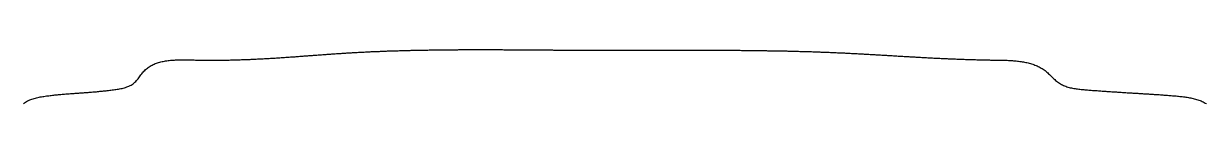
# Model space of a CAD drawing. Extents: x 40 to 225, y 4 to 261.
# Drawn here: x 181.06 to 200.48, y 194.92 to 195.8 of the extents above; entities that cross this region are included whole.
import ezdxf

# ---------------------------------------------------------------- set-up
doc = ezdxf.new("R2010")
doc.units = 0
doc.layers.get('0').update_dxf_attribs({"linetype": 'CONTINUOUS'})

msp = doc.modelspace()

# ---------------------------------------------------------------- linework, layer by layer
at = {"color": 7}
msp.add_polyline3d([(181.062, 194.913, 0), (181.077, 194.924, 0), (181.093, 194.935, 0), (181.109, 194.945, 0), (181.126, 194.955, 0), (181.143, 194.963, 0), (181.161, 194.971, 0), (181.179, 194.979, 0), (181.197, 194.986, 0), (181.216, 194.992, 0), (181.235, 194.998, 0), (181.255, 195.003, 0), (181.274, 195.008, 0), (181.294, 195.013, 0), (181.314, 195.017, 0), (181.334, 195.021, 0), (181.354, 195.025, 0), (181.375, 195.028, 0), (181.395, 195.031, 0), (181.415, 195.034, 0), (181.436, 195.037, 0), (181.456, 195.04, 0), (181.476, 195.042, 0), (181.496, 195.045, 0), (181.516, 195.047, 0), (181.536, 195.05, 0), (181.556, 195.052, 0), (181.576, 195.054, 0), (181.596, 195.056, 0), (181.616, 195.058, 0), (181.635, 195.06, 0), (181.655, 195.062, 0), (181.675, 195.064, 0), (181.694, 195.065, 0), (181.714, 195.067, 0), (181.733, 195.069, 0), (181.753, 195.07, 0), (181.772, 195.072, 0), (181.792, 195.073, 0), (181.811, 195.075, 0), (181.831, 195.076, 0), (181.85, 195.077, 0), (181.869, 195.079, 0), (181.889, 195.08, 0), (181.908, 195.082, 0), (181.927, 195.083, 0), (181.946, 195.084, 0), (181.966, 195.086, 0), (181.985, 195.087, 0), (182.004, 195.088, 0), (182.023, 195.09, 0), (182.043, 195.091, 0), (182.062, 195.093, 0), (182.081, 195.094, 0), (182.1, 195.095, 0), (182.12, 195.097, 0), (182.139, 195.098, 0), (182.158, 195.1, 0), (182.178, 195.102, 0), (182.197, 195.103, 0), (182.217, 195.105, 0), (182.236, 195.106, 0), (182.256, 195.108, 0), (182.275, 195.11, 0), (182.295, 195.112, 0), (182.314, 195.114, 0), (182.334, 195.116, 0), (182.354, 195.118, 0), (182.374, 195.12, 0), (182.394, 195.122, 0), (182.414, 195.124, 0), (182.434, 195.126, 0), (182.454, 195.128, 0), (182.474, 195.131, 0), (182.495, 195.133, 0), (182.515, 195.136, 0), (182.535, 195.138, 0), (182.556, 195.141, 0), (182.577, 195.144, 0), (182.597, 195.147, 0), (182.617, 195.15, 0), (182.638, 195.154, 0), (182.658, 195.158, 0), (182.678, 195.162, 0), (182.697, 195.167, 0), (182.717, 195.173, 0), (182.736, 195.179, 0), (182.755, 195.185, 0), (182.773, 195.192, 0), (182.791, 195.2, 0), (182.809, 195.208, 0), (182.825, 195.217, 0), (182.842, 195.227, 0), (182.858, 195.238, 0), (182.873, 195.25, 0), (182.888, 195.262, 0), (182.901, 195.276, 0), (182.915, 195.29, 0), (182.928, 195.305, 0), (182.94, 195.32, 0), (182.952, 195.336, 0), (182.964, 195.352, 0), (182.976, 195.368, 0), (182.988, 195.384, 0), (183, 195.4, 0), (183.012, 195.416, 0), (183.024, 195.431, 0), (183.037, 195.445, 0), (183.05, 195.459, 0), (183.064, 195.472, 0), (183.078, 195.484, 0), (183.093, 195.496, 0), (183.108, 195.507, 0), (183.123, 195.518, 0), (183.139, 195.528, 0), (183.155, 195.537, 0), (183.171, 195.546, 0), (183.188, 195.555, 0), (183.205, 195.562, 0), (183.222, 195.57, 0), (183.24, 195.576, 0), (183.258, 195.583, 0), (183.276, 195.589, 0), (183.295, 195.594, 0), (183.314, 195.599, 0), (183.333, 195.604, 0), (183.352, 195.608, 0), (183.372, 195.611, 0), (183.392, 195.615, 0), (183.412, 195.618, 0), (183.432, 195.621, 0), (183.453, 195.623, 0), (183.473, 195.625, 0), (183.494, 195.627, 0), (183.515, 195.629, 0), (183.536, 195.63, 0), (183.557, 195.631, 0), (183.578, 195.632, 0), (183.6, 195.633, 0), (183.621, 195.633, 0), (183.643, 195.634, 0), (183.665, 195.634, 0), (183.687, 195.634, 0), (183.708, 195.634, 0), (183.73, 195.633, 0), (183.752, 195.633, 0), (183.774, 195.633, 0), (183.796, 195.632, 0), (183.818, 195.632, 0), (183.84, 195.631, 0), (183.862, 195.631, 0), (183.884, 195.63, 0), (183.906, 195.63, 0), (183.927, 195.629, 0), (183.949, 195.629, 0), (183.971, 195.629, 0), (183.992, 195.628, 0), (184.014, 195.628, 0), (184.035, 195.628, 0), (184.057, 195.628, 0), (184.078, 195.628, 0), (184.1, 195.627, 0), (184.121, 195.627, 0), (184.142, 195.627, 0), (184.163, 195.627, 0), (184.185, 195.627, 0), (184.206, 195.627, 0), (184.227, 195.627, 0), (184.248, 195.628, 0), (184.269, 195.628, 0), (184.29, 195.628, 0), (184.31, 195.628, 0), (184.331, 195.628, 0), (184.352, 195.629, 0), (184.373, 195.629, 0), (184.393, 195.629, 0), (184.414, 195.63, 0), (184.435, 195.63, 0), (184.455, 195.631, 0), (184.476, 195.631, 0), (184.496, 195.631, 0), (184.517, 195.632, 0), (184.537, 195.633, 0), (184.557, 195.633, 0), (184.578, 195.634, 0), (184.598, 195.634, 0), (184.618, 195.635, 0), (184.639, 195.636, 0), (184.659, 195.636, 0), (184.679, 195.637, 0), (184.699, 195.638, 0), (184.719, 195.639, 0), (184.739, 195.639, 0), (184.759, 195.64, 0), (184.779, 195.641, 0), (184.799, 195.642, 0), (184.819, 195.643, 0), (184.839, 195.644, 0), (184.858, 195.645, 0), (184.878, 195.646, 0), (184.898, 195.647, 0), (184.918, 195.648, 0), (184.937, 195.649, 0), (184.957, 195.65, 0), (184.977, 195.651, 0), (184.996, 195.652, 0), (185.016, 195.653, 0), (185.035, 195.654, 0), (185.055, 195.655, 0), (185.074, 195.656, 0), (185.094, 195.657, 0), (185.113, 195.658, 0), (185.133, 195.66, 0), (185.152, 195.661, 0), (185.172, 195.662, 0), (185.191, 195.663, 0), (185.21, 195.664, 0), (185.23, 195.666, 0), (185.249, 195.667, 0), (185.268, 195.668, 0), (185.287, 195.669, 0), (185.307, 195.671, 0), (185.326, 195.672, 0), (185.345, 195.673, 0), (185.364, 195.675, 0), (185.383, 195.676, 0), (185.402, 195.677, 0), (185.421, 195.679, 0), (185.441, 195.68, 0), (185.46, 195.681, 0), (185.479, 195.683, 0), (185.498, 195.684, 0), (185.517, 195.685, 0), (185.536, 195.687, 0), (185.555, 195.688, 0), (185.574, 195.69, 0), (185.593, 195.691, 0), (185.612, 195.692, 0), (185.631, 195.694, 0), (185.65, 195.695, 0), (185.669, 195.697, 0), (185.688, 195.698, 0), (185.706, 195.699, 0), (185.725, 195.701, 0), (185.744, 195.702, 0), (185.763, 195.704, 0), (185.782, 195.705, 0), (185.801, 195.706, 0), (185.82, 195.708, 0), (185.839, 195.709, 0), (185.858, 195.711, 0), (185.876, 195.712, 0), (185.895, 195.713, 0), (185.914, 195.715, 0), (185.933, 195.716, 0), (185.952, 195.718, 0), (185.971, 195.719, 0), (185.99, 195.72, 0), (186.008, 195.722, 0), (186.027, 195.723, 0), (186.046, 195.724, 0), (186.065, 195.726, 0), (186.084, 195.727, 0), (186.103, 195.729, 0), (186.121, 195.73, 0), (186.14, 195.731, 0), (186.159, 195.732, 0), (186.178, 195.734, 0), (186.197, 195.735, 0), (186.216, 195.736, 0), (186.235, 195.738, 0), (186.254, 195.739, 0), (186.272, 195.74, 0), (186.291, 195.741, 0), (186.31, 195.743, 0), (186.329, 195.744, 0), (186.348, 195.745, 0), (186.367, 195.746, 0), (186.386, 195.747, 0), (186.405, 195.749, 0), (186.424, 195.75, 0), (186.443, 195.751, 0), (186.462, 195.752, 0), (186.481, 195.753, 0), (186.5, 195.754, 0), (186.519, 195.755, 0), (186.538, 195.756, 0), (186.557, 195.757, 0), (186.576, 195.758, 0), (186.595, 195.759, 0), (186.614, 195.76, 0), (186.633, 195.761, 0), (186.652, 195.762, 0), (186.671, 195.763, 0), (186.69, 195.764, 0), (186.71, 195.765, 0), (186.729, 195.766, 0), (186.748, 195.767, 0), (186.767, 195.768, 0), (186.786, 195.769, 0), (186.805, 195.769, 0), (186.824, 195.77, 0), (186.844, 195.771, 0), (186.863, 195.772, 0), (186.882, 195.773, 0), (186.901, 195.773, 0), (186.921, 195.774, 0), (186.94, 195.775, 0), (186.959, 195.776, 0), (186.978, 195.776, 0), (186.998, 195.777, 0), (187.017, 195.778, 0), (187.036, 195.779, 0), (187.055, 195.779, 0), (187.075, 195.78, 0), (187.094, 195.781, 0), (187.113, 195.781, 0), (187.133, 195.782, 0), (187.152, 195.782, 0), (187.171, 195.783, 0), (187.191, 195.784, 0), (187.21, 195.784, 0), (187.23, 195.785, 0), (187.249, 195.785, 0), (187.268, 195.786, 0), (187.288, 195.786, 0), (187.307, 195.787, 0), (187.327, 195.787, 0), (187.346, 195.788, 0), (187.365, 195.788, 0), (187.385, 195.789, 0), (187.404, 195.789, 0), (187.424, 195.79, 0), (187.443, 195.79, 0), (187.463, 195.791, 0), (187.482, 195.791, 0), (187.502, 195.792, 0), (187.521, 195.792, 0), (187.541, 195.792, 0), (187.56, 195.793, 0), (187.58, 195.793, 0), (187.599, 195.794, 0), (187.619, 195.794, 0), (187.638, 195.794, 0), (187.658, 195.795, 0), (187.678, 195.795, 0), (187.697, 195.795, 0), (187.717, 195.796, 0), (187.736, 195.796, 0), (187.756, 195.796, 0), (187.776, 195.796, 0), (187.795, 195.797, 0), (187.815, 195.797, 0), (187.834, 195.797, 0), (187.854, 195.797, 0), (187.874, 195.798, 0), (187.893, 195.798, 0), (187.913, 195.798, 0), (187.933, 195.798, 0), (187.952, 195.799, 0), (187.972, 195.799, 0), (187.992, 195.799, 0), (188.011, 195.799, 0), (188.031, 195.799, 0), (188.051, 195.799, 0), (188.07, 195.8, 0), (188.09, 195.8, 0), (188.11, 195.8, 0), (188.13, 195.8, 0), (188.149, 195.8, 0), (188.169, 195.8, 0), (188.189, 195.8, 0), (188.208, 195.801, 0), (188.228, 195.801, 0), (188.248, 195.801, 0), (188.268, 195.801, 0), (188.287, 195.801, 0), (188.307, 195.801, 0), (188.327, 195.801, 0), (188.347, 195.801, 0), (188.367, 195.801, 0), (188.386, 195.801, 0), (188.406, 195.801, 0), (188.426, 195.801, 0), (188.446, 195.801, 0), (188.466, 195.801, 0), (188.485, 195.801, 0), (188.505, 195.801, 0), (188.525, 195.801, 0), (188.545, 195.801, 0), (188.565, 195.801, 0), (188.585, 195.801, 0), (188.604, 195.801, 0), (188.624, 195.801, 0), (188.644, 195.801, 0), (188.664, 195.801, 0), (188.684, 195.801, 0), (188.704, 195.801, 0), (188.724, 195.801, 0), (188.743, 195.801, 0), (188.763, 195.801, 0), (188.783, 195.801, 0), (188.803, 195.801, 0), (188.823, 195.801, 0), (188.843, 195.801, 0), (188.863, 195.801, 0), (188.883, 195.801, 0), (188.903, 195.801, 0), (188.922, 195.801, 0), (188.942, 195.8, 0), (188.962, 195.8, 0), (188.982, 195.8, 0), (189.002, 195.8, 0), (189.022, 195.8, 0), (189.042, 195.8, 0), (189.062, 195.8, 0), (189.082, 195.8, 0), (189.102, 195.8, 0), (189.122, 195.8, 0), (189.142, 195.8, 0), (189.162, 195.799, 0), (189.182, 195.799, 0), (189.202, 195.799, 0), (189.221, 195.799, 0), (189.241, 195.799, 0), (189.261, 195.799, 0), (189.281, 195.799, 0), (189.301, 195.799, 0), (189.321, 195.798, 0), (189.341, 195.798, 0), (189.361, 195.798, 0), (189.381, 195.798, 0), (189.401, 195.798, 0), (189.421, 195.798, 0), (189.441, 195.798, 0), (189.461, 195.797, 0), (189.481, 195.797, 0), (189.501, 195.797, 0), (189.521, 195.797, 0), (189.541, 195.797, 0), (189.561, 195.797, 0), (189.581, 195.797, 0), (189.601, 195.797, 0), (189.621, 195.796, 0), (189.641, 195.796, 0), (189.661, 195.796, 0), (189.681, 195.796, 0), (189.701, 195.796, 0), (189.721, 195.796, 0), (189.741, 195.796, 0), (189.761, 195.795, 0), (189.781, 195.795, 0), (189.801, 195.795, 0), (189.821, 195.795, 0), (189.841, 195.795, 0), (189.861, 195.795, 0), (189.881, 195.795, 0), (189.901, 195.794, 0), (189.921, 195.794, 0), (189.941, 195.794, 0), (189.961, 195.794, 0), (189.981, 195.794, 0), (190.001, 195.794, 0), (190.021, 195.794, 0), (190.041, 195.794, 0), (190.061, 195.793, 0), (190.081, 195.793, 0), (190.101, 195.793, 0), (190.121, 195.793, 0), (190.141, 195.793, 0), (190.161, 195.793, 0), (190.181, 195.793, 0), (190.201, 195.793, 0), (190.221, 195.793, 0), (190.241, 195.792, 0), (190.261, 195.792, 0), (190.281, 195.792, 0), (190.301, 195.792, 0), (190.321, 195.792, 0), (190.341, 195.792, 0), (190.361, 195.792, 0), (190.381, 195.792, 0), (190.401, 195.792, 0), (190.421, 195.792, 0), (190.441, 195.792, 0), (190.461, 195.792, 0), (190.481, 195.792, 0), (190.501, 195.791, 0), (190.521, 195.791, 0), (190.541, 195.791, 0), (190.561, 195.791, 0), (190.581, 195.791, 0), (190.601, 195.791, 0), (190.621, 195.791, 0), (190.641, 195.791, 0), (190.661, 195.791, 0), (190.681, 195.791, 0), (190.701, 195.791, 0), (190.721, 195.791, 0), (190.741, 195.791, 0), (190.761, 195.791, 0), (190.781, 195.791, 0), (190.801, 195.791, 0), (190.821, 195.791, 0), (190.841, 195.791, 0), (190.861, 195.791, 0), (190.881, 195.791, 0), (190.901, 195.791, 0), (190.921, 195.791, 0), (190.941, 195.791, 0), (190.961, 195.791, 0), (190.98, 195.791, 0), (191, 195.791, 0), (191.02, 195.791, 0), (191.04, 195.791, 0), (191.06, 195.791, 0), (191.08, 195.791, 0), (191.1, 195.791, 0), (191.12, 195.791, 0), (191.14, 195.791, 0), (191.16, 195.791, 0), (191.18, 195.791, 0), (191.2, 195.791, 0), (191.22, 195.791, 0), (191.24, 195.791, 0), (191.26, 195.791, 0), (191.28, 195.791, 0), (191.299, 195.791, 0), (191.319, 195.792, 0), (191.339, 195.792, 0), (191.359, 195.792, 0), (191.379, 195.792, 0), (191.399, 195.792, 0), (191.419, 195.792, 0), (191.439, 195.792, 0), (191.459, 195.792, 0), (191.479, 195.792, 0), (191.499, 195.792, 0), (191.518, 195.792, 0), (191.538, 195.792, 0), (191.558, 195.792, 0), (191.578, 195.792, 0), (191.598, 195.792, 0), (191.618, 195.792, 0), (191.638, 195.792, 0), (191.658, 195.792, 0), (191.677, 195.792, 0), (191.697, 195.792, 0), (191.717, 195.792, 0), (191.737, 195.792, 0), (191.757, 195.792, 0), (191.777, 195.792, 0), (191.797, 195.792, 0), (191.817, 195.792, 0), (191.836, 195.792, 0), (191.856, 195.792, 0), (191.876, 195.792, 0), (191.896, 195.792, 0), (191.916, 195.792, 0), (191.936, 195.792, 0), (191.955, 195.792, 0), (191.975, 195.792, 0), (191.995, 195.792, 0), (192.015, 195.792, 0), (192.035, 195.792, 0), (192.054, 195.792, 0), (192.074, 195.792, 0), (192.094, 195.792, 0), (192.114, 195.792, 0), (192.134, 195.792, 0), (192.154, 195.792, 0), (192.173, 195.792, 0), (192.193, 195.792, 0), (192.213, 195.792, 0), (192.233, 195.792, 0), (192.252, 195.792, 0), (192.272, 195.792, 0), (192.292, 195.792, 0), (192.312, 195.792, 0), (192.332, 195.792, 0), (192.351, 195.792, 0), (192.371, 195.792, 0), (192.391, 195.792, 0), (192.411, 195.792, 0), (192.43, 195.792, 0), (192.45, 195.792, 0), (192.47, 195.792, 0), (192.49, 195.791, 0), (192.509, 195.791, 0), (192.529, 195.791, 0), (192.549, 195.791, 0), (192.568, 195.791, 0), (192.588, 195.791, 0), (192.608, 195.791, 0), (192.628, 195.791, 0), (192.647, 195.791, 0), (192.667, 195.791, 0), (192.687, 195.791, 0), (192.706, 195.79, 0), (192.726, 195.79, 0), (192.746, 195.79, 0), (192.765, 195.79, 0), (192.785, 195.79, 0), (192.805, 195.79, 0), (192.824, 195.79, 0), (192.844, 195.789, 0), (192.864, 195.789, 0), (192.883, 195.789, 0), (192.903, 195.789, 0), (192.923, 195.789, 0), (192.942, 195.788, 0), (192.962, 195.788, 0), (192.982, 195.788, 0), (193.001, 195.788, 0), (193.021, 195.788, 0), (193.04, 195.787, 0), (193.06, 195.787, 0), (193.08, 195.787, 0), (193.099, 195.787, 0), (193.119, 195.787, 0), (193.138, 195.786, 0), (193.158, 195.786, 0), (193.178, 195.786, 0), (193.197, 195.785, 0), (193.217, 195.785, 0), (193.236, 195.785, 0), (193.256, 195.785, 0), (193.275, 195.784, 0), (193.295, 195.784, 0), (193.315, 195.784, 0), (193.334, 195.783, 0), (193.354, 195.783, 0), (193.373, 195.783, 0), (193.393, 195.782, 0), (193.412, 195.782, 0), (193.432, 195.782, 0), (193.451, 195.781, 0), (193.471, 195.781, 0), (193.49, 195.781, 0), (193.51, 195.78, 0), (193.529, 195.78, 0), (193.549, 195.779, 0), (193.568, 195.779, 0), (193.588, 195.779, 0), (193.607, 195.778, 0), (193.627, 195.778, 0), (193.646, 195.777, 0), (193.666, 195.777, 0), (193.685, 195.776, 0), (193.705, 195.776, 0), (193.724, 195.775, 0), (193.743, 195.775, 0), (193.763, 195.774, 0), (193.782, 195.774, 0), (193.802, 195.773, 0), (193.821, 195.773, 0), (193.84, 195.772, 0), (193.86, 195.772, 0), (193.879, 195.771, 0), (193.899, 195.771, 0), (193.918, 195.77, 0), (193.937, 195.769, 0), (193.957, 195.769, 0), (193.976, 195.768, 0), (193.996, 195.768, 0), (194.015, 195.767, 0), (194.034, 195.766, 0), (194.054, 195.766, 0), (194.073, 195.765, 0), (194.092, 195.764, 0), (194.112, 195.764, 0), (194.131, 195.763, 0), (194.15, 195.762, 0), (194.169, 195.762, 0), (194.189, 195.761, 0), (194.208, 195.76, 0), (194.227, 195.759, 0), (194.247, 195.759, 0), (194.266, 195.758, 0), (194.285, 195.757, 0), (194.304, 195.756, 0), (194.324, 195.756, 0), (194.343, 195.755, 0), (194.362, 195.754, 0), (194.381, 195.753, 0), (194.401, 195.752, 0), (194.42, 195.751, 0), (194.439, 195.751, 0), (194.458, 195.75, 0), (194.478, 195.749, 0), (194.497, 195.748, 0), (194.516, 195.747, 0), (194.535, 195.746, 0), (194.554, 195.745, 0), (194.573, 195.744, 0), (194.593, 195.743, 0), (194.612, 195.742, 0), (194.631, 195.741, 0), (194.65, 195.74, 0), (194.669, 195.739, 0), (194.688, 195.738, 0), (194.708, 195.737, 0), (194.727, 195.736, 0), (194.746, 195.735, 0), (194.765, 195.734, 0), (194.784, 195.733, 0), (194.803, 195.732, 0), (194.823, 195.731, 0), (194.842, 195.73, 0), (194.861, 195.729, 0), (194.88, 195.728, 0), (194.899, 195.727, 0), (194.918, 195.726, 0), (194.937, 195.725, 0), (194.957, 195.723, 0), (194.976, 195.722, 0), (194.995, 195.721, 0), (195.014, 195.72, 0), (195.033, 195.719, 0), (195.052, 195.718, 0), (195.071, 195.717, 0), (195.091, 195.716, 0), (195.11, 195.715, 0), (195.129, 195.713, 0), (195.148, 195.712, 0), (195.167, 195.711, 0), (195.187, 195.71, 0), (195.206, 195.709, 0), (195.225, 195.708, 0), (195.244, 195.707, 0), (195.263, 195.705, 0), (195.283, 195.704, 0), (195.302, 195.703, 0), (195.321, 195.702, 0), (195.34, 195.701, 0), (195.36, 195.7, 0), (195.379, 195.698, 0), (195.398, 195.697, 0), (195.417, 195.696, 0), (195.437, 195.695, 0), (195.456, 195.694, 0), (195.475, 195.693, 0), (195.495, 195.692, 0), (195.514, 195.69, 0), (195.533, 195.689, 0), (195.553, 195.688, 0), (195.572, 195.687, 0), (195.592, 195.686, 0), (195.611, 195.685, 0), (195.63, 195.684, 0), (195.65, 195.682, 0), (195.669, 195.681, 0), (195.689, 195.68, 0), (195.708, 195.679, 0), (195.728, 195.678, 0), (195.747, 195.677, 0), (195.767, 195.676, 0), (195.786, 195.675, 0), (195.806, 195.674, 0), (195.825, 195.673, 0), (195.845, 195.672, 0), (195.864, 195.67, 0), (195.884, 195.669, 0), (195.904, 195.668, 0), (195.923, 195.667, 0), (195.943, 195.666, 0), (195.963, 195.665, 0), (195.982, 195.664, 0), (196.002, 195.663, 0), (196.022, 195.662, 0), (196.041, 195.661, 0), (196.061, 195.66, 0), (196.081, 195.659, 0), (196.101, 195.658, 0), (196.121, 195.657, 0), (196.141, 195.656, 0), (196.16, 195.656, 0), (196.18, 195.655, 0), (196.2, 195.654, 0), (196.22, 195.653, 0), (196.24, 195.652, 0), (196.26, 195.651, 0), (196.28, 195.65, 0), (196.3, 195.649, 0), (196.32, 195.648, 0), (196.34, 195.648, 0), (196.36, 195.647, 0), (196.381, 195.646, 0), (196.401, 195.645, 0), (196.421, 195.645, 0), (196.441, 195.644, 0), (196.461, 195.643, 0), (196.482, 195.642, 0), (196.502, 195.642, 0), (196.522, 195.641, 0), (196.543, 195.64, 0), (196.563, 195.64, 0), (196.583, 195.639, 0), (196.604, 195.638, 0), (196.624, 195.638, 0), (196.645, 195.637, 0), (196.665, 195.636, 0), (196.686, 195.636, 0), (196.706, 195.635, 0), (196.727, 195.635, 0), (196.748, 195.634, 0), (196.768, 195.634, 0), (196.789, 195.633, 0), (196.81, 195.633, 0), (196.831, 195.632, 0), (196.851, 195.632, 0), (196.872, 195.632, 0), (196.893, 195.631, 0), (196.914, 195.631, 0), (196.935, 195.63, 0), (196.956, 195.63, 0), (196.977, 195.63, 0), (196.998, 195.63, 0), (197.019, 195.629, 0), (197.04, 195.629, 0), (197.061, 195.629, 0), (197.082, 195.628, 0), (197.103, 195.628, 0), (197.124, 195.628, 0), (197.145, 195.627, 0), (197.166, 195.626, 0), (197.187, 195.626, 0), (197.208, 195.625, 0), (197.229, 195.624, 0), (197.25, 195.623, 0), (197.271, 195.622, 0), (197.292, 195.62, 0), (197.312, 195.619, 0), (197.333, 195.617, 0), (197.353, 195.615, 0), (197.374, 195.613, 0), (197.394, 195.611, 0), (197.414, 195.608, 0), (197.434, 195.605, 0), (197.454, 195.602, 0), (197.474, 195.599, 0), (197.493, 195.595, 0), (197.513, 195.591, 0), (197.532, 195.587, 0), (197.551, 195.582, 0), (197.57, 195.578, 0), (197.589, 195.572, 0), (197.607, 195.567, 0), (197.626, 195.561, 0), (197.644, 195.554, 0), (197.662, 195.547, 0), (197.68, 195.54, 0), (197.697, 195.533, 0), (197.715, 195.525, 0), (197.732, 195.516, 0), (197.748, 195.507, 0), (197.765, 195.498, 0), (197.781, 195.488, 0), (197.797, 195.477, 0), (197.813, 195.466, 0), (197.828, 195.455, 0), (197.844, 195.443, 0), (197.858, 195.43, 0), (197.873, 195.417, 0), (197.887, 195.403, 0), (197.902, 195.39, 0), (197.916, 195.376, 0), (197.93, 195.362, 0), (197.944, 195.348, 0), (197.958, 195.334, 0), (197.972, 195.32, 0), (197.987, 195.306, 0), (198.001, 195.293, 0), (198.016, 195.281, 0), (198.032, 195.269, 0), (198.047, 195.257, 0), (198.063, 195.246, 0), (198.08, 195.236, 0), (198.097, 195.227, 0), (198.114, 195.218, 0), (198.131, 195.21, 0), (198.149, 195.203, 0), (198.167, 195.196, 0), (198.186, 195.19, 0), (198.204, 195.184, 0), (198.223, 195.178, 0), (198.242, 195.173, 0), (198.262, 195.169, 0), (198.281, 195.165, 0), (198.301, 195.161, 0), (198.321, 195.158, 0), (198.341, 195.155, 0), (198.361, 195.152, 0), (198.381, 195.149, 0), (198.402, 195.147, 0), (198.422, 195.145, 0), (198.443, 195.143, 0), (198.463, 195.141, 0), (198.484, 195.139, 0), (198.504, 195.138, 0), (198.525, 195.136, 0), (198.545, 195.135, 0), (198.565, 195.133, 0), (198.586, 195.132, 0), (198.606, 195.13, 0), (198.626, 195.129, 0), (198.646, 195.127, 0), (198.666, 195.126, 0), (198.686, 195.125, 0), (198.706, 195.123, 0), (198.726, 195.122, 0), (198.746, 195.12, 0), (198.766, 195.119, 0), (198.786, 195.118, 0), (198.805, 195.116, 0), (198.825, 195.115, 0), (198.845, 195.113, 0), (198.864, 195.112, 0), (198.884, 195.111, 0), (198.904, 195.109, 0), (198.923, 195.108, 0), (198.943, 195.107, 0), (198.962, 195.105, 0), (198.982, 195.104, 0), (199.001, 195.103, 0), (199.02, 195.101, 0), (199.04, 195.1, 0), (199.059, 195.099, 0), (199.079, 195.098, 0), (199.098, 195.096, 0), (199.117, 195.095, 0), (199.137, 195.094, 0), (199.156, 195.093, 0), (199.175, 195.091, 0), (199.195, 195.09, 0), (199.214, 195.089, 0), (199.233, 195.088, 0), (199.253, 195.087, 0), (199.272, 195.085, 0), (199.291, 195.084, 0), (199.311, 195.083, 0), (199.33, 195.082, 0), (199.349, 195.081, 0), (199.369, 195.08, 0), (199.388, 195.078, 0), (199.408, 195.077, 0), (199.427, 195.076, 0), (199.446, 195.075, 0), (199.466, 195.074, 0), (199.485, 195.073, 0), (199.505, 195.071, 0), (199.524, 195.07, 0), (199.544, 195.069, 0), (199.563, 195.068, 0), (199.583, 195.067, 0), (199.603, 195.065, 0), (199.622, 195.064, 0), (199.642, 195.063, 0), (199.662, 195.061, 0), (199.681, 195.06, 0), (199.701, 195.059, 0), (199.721, 195.057, 0), (199.74, 195.056, 0), (199.76, 195.055, 0), (199.78, 195.053, 0), (199.8, 195.052, 0), (199.82, 195.05, 0), (199.84, 195.049, 0), (199.859, 195.047, 0), (199.879, 195.046, 0), (199.899, 195.044, 0), (199.919, 195.042, 0), (199.94, 195.04, 0), (199.96, 195.039, 0), (199.98, 195.037, 0), (200, 195.035, 0), (200.02, 195.033, 0), (200.04, 195.031, 0), (200.06, 195.029, 0), (200.081, 195.027, 0), (200.101, 195.024, 0), (200.121, 195.022, 0), (200.141, 195.019, 0), (200.161, 195.016, 0), (200.181, 195.012, 0), (200.2, 195.009, 0), (200.22, 195.005, 0), (200.24, 195.001, 0), (200.259, 194.997, 0), (200.278, 194.992, 0), (200.297, 194.987, 0), (200.316, 194.981, 0), (200.335, 194.975, 0), (200.353, 194.969, 0), (200.372, 194.962, 0), (200.39, 194.955, 0), (200.407, 194.947, 0), (200.425, 194.939, 0), (200.442, 194.931, 0), (200.459, 194.921, 0), (200.476, 194.912, 0)], dxfattribs=at)

doc.saveas('drawing.dxf')
